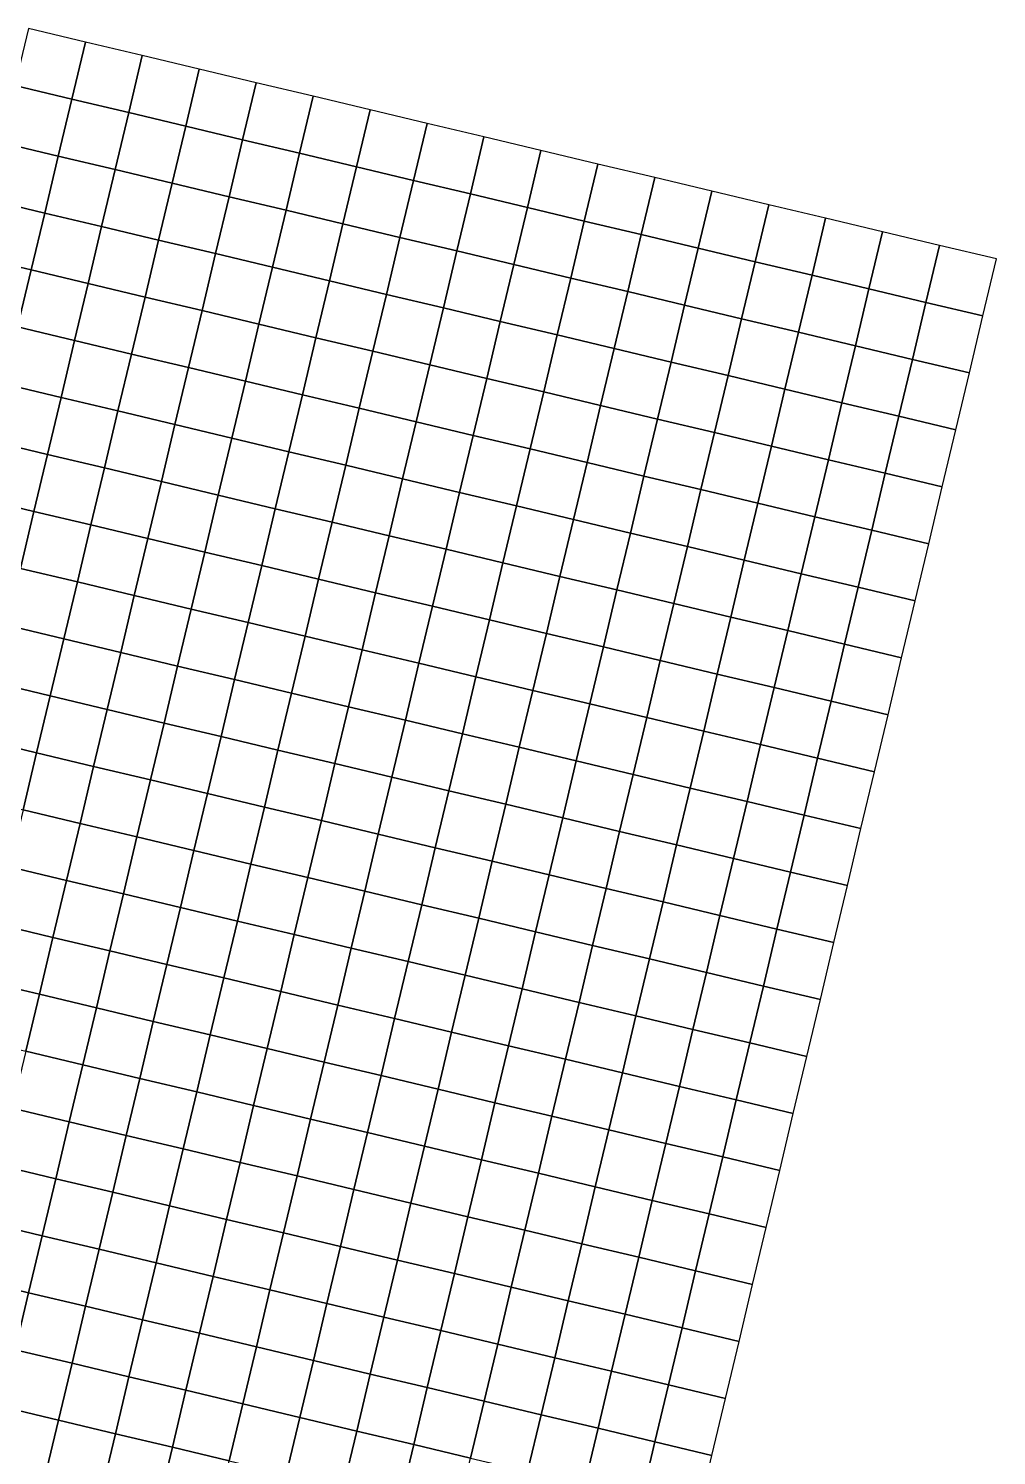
# Model space of a CAD drawing. Header units: metres. Extents: x 0.76 to 9.08, y -3.29 to 2.36.
# Drawn here: x 7.428 to 9.082, y -1.439 to 0.997 of the extents above; entities that cross this region are included whole.
import ezdxf

# ---------------------------------------------------------------- set-up
doc = ezdxf.new("R2010")
doc.units = ezdxf.units.M

msp = doc.modelspace()

# ---------------------------------------------------------------- linework, layer by layer
at = {"layer": 'C1_v2'}
for points in [[(7.4277, 0.9973, -0.853), (7.4046, 0.9, -0.8596), (7.5019, 0.8769, -0.8696), (7.525, 0.9742, -0.8633)], [(7.525, 0.9742, -0.8633), (7.5019, 0.8769, -0.8696), (7.5991, 0.8537, -0.88), (7.6223, 0.951, -0.8759)], [(7.6223, 0.951, -0.8759), (7.5991, 0.8537, -0.88), (7.6964, 0.8306, -0.8904), (7.7196, 0.9279, -0.8871)], [(7.7196, 0.9279, -0.8871), (7.6964, 0.8306, -0.8904), (7.7937, 0.8074, -0.8998), (7.8169, 0.9047, -0.8975)], [(7.8169, 0.9047, -0.8975), (7.7937, 0.8074, -0.8998), (7.891, 0.7843, -0.9034), (7.9141, 0.8816, -0.9058)], [(7.4046, 0.9, -0.8596), (7.3814, 0.8027, -0.8699), (7.4787, 0.7796, -0.8748), (7.5019, 0.8769, -0.8696)], [(7.9141, 0.8816, -0.9058), (7.891, 0.7843, -0.9034), (7.9883, 0.7611, -0.906), (8.0114, 0.8584, -0.9107)], [(7.5019, 0.8769, -0.8696), (7.4787, 0.7796, -0.8748), (7.576, 0.7564, -0.8841), (7.5991, 0.8537, -0.88)], [(7.5991, 0.8537, -0.88), (7.576, 0.7564, -0.8841), (7.6733, 0.7333, -0.8937), (7.6964, 0.8306, -0.8904)], [(8.0114, 0.8584, -0.9107), (7.9883, 0.7611, -0.906), (8.0856, 0.738, -0.9173), (8.1087, 0.8353, -0.921)], [(7.6964, 0.8306, -0.8904), (7.6733, 0.7333, -0.8937), (7.7706, 0.7101, -0.8996), (7.7937, 0.8074, -0.8998)], [(8.1087, 0.8353, -0.921), (8.0856, 0.738, -0.9173), (8.1828, 0.7148, -0.9298), (8.206, 0.8121, -0.9321)], [(7.7937, 0.8074, -0.8998), (7.7706, 0.7101, -0.8996), (7.8678, 0.687, -0.9006), (7.891, 0.7843, -0.9034)], [(8.206, 0.8121, -0.9321), (8.1828, 0.7148, -0.9298), (8.2801, 0.6917, -0.9433), (8.3033, 0.789, -0.943)], [(7.3814, 0.8027, -0.8699), (7.3583, 0.7054, -0.8761), (7.4556, 0.6823, -0.8798), (7.4787, 0.7796, -0.8748)], [(7.891, 0.7843, -0.9034), (7.8678, 0.687, -0.9006), (7.9651, 0.6639, -0.9074), (7.9883, 0.7611, -0.906)], [(8.3033, 0.789, -0.943), (8.2801, 0.6917, -0.9433), (8.3774, 0.6686, -0.9571), (8.4006, 0.7658, -0.9545)], [(7.4787, 0.7796, -0.8748), (7.4556, 0.6823, -0.8798), (7.5528, 0.6592, -0.8867), (7.576, 0.7564, -0.8841)], [(7.576, 0.7564, -0.8841), (7.5528, 0.6592, -0.8867), (7.6501, 0.636, -0.8955), (7.6733, 0.7333, -0.8937)], [(7.9883, 0.7611, -0.906), (7.9651, 0.6639, -0.9074), (8.0624, 0.6407, -0.9209), (8.0856, 0.738, -0.9173)], [(8.4006, 0.7658, -0.9545), (8.3774, 0.6686, -0.9571), (8.4747, 0.6454, -0.9709), (8.4978, 0.7427, -0.9674)], [(7.6733, 0.7333, -0.8937), (7.6501, 0.636, -0.8955), (7.7474, 0.6129, -0.8961), (7.7706, 0.7101, -0.8996)], [(8.0856, 0.738, -0.9173), (8.0624, 0.6407, -0.9209), (8.1597, 0.6176, -0.9327), (8.1828, 0.7148, -0.9298)], [(8.4978, 0.7427, -0.9674), (8.4747, 0.6454, -0.9709), (8.572, 0.6223, -0.9817), (8.5951, 0.7196, -0.9796)], [(7.7706, 0.7101, -0.8996), (7.7474, 0.6129, -0.8961), (7.8447, 0.5897, -0.897), (7.8678, 0.687, -0.9006)], [(8.1828, 0.7148, -0.9298), (8.1597, 0.6176, -0.9327), (8.257, 0.5944, -0.946), (8.2801, 0.6917, -0.9433)], [(8.5951, 0.7196, -0.9796), (8.572, 0.6223, -0.9817), (8.6693, 0.5991, -0.9933), (8.6924, 0.6964, -0.991)], [(7.3583, 0.7054, -0.8761), (7.3351, 0.6082, -0.8757), (7.4324, 0.585, -0.8813), (7.4556, 0.6823, -0.8798)], [(7.4556, 0.6823, -0.8798), (7.4324, 0.585, -0.8813), (7.5297, 0.5619, -0.8859), (7.5528, 0.6592, -0.8867)], [(7.8678, 0.687, -0.9006), (7.8447, 0.5897, -0.897), (7.942, 0.5666, -0.9073), (7.9651, 0.6639, -0.9074)], [(8.2801, 0.6917, -0.9433), (8.257, 0.5944, -0.946), (8.3543, 0.5713, -0.9587), (8.3774, 0.6686, -0.9571)], [(8.6924, 0.6964, -0.991), (8.6693, 0.5991, -0.9933), (8.7666, 0.576, -1.0037), (8.7897, 0.6733, -1.0027)], [(7.5528, 0.6592, -0.8867), (7.5297, 0.5619, -0.8859), (7.627, 0.5387, -0.8919), (7.6501, 0.636, -0.8955)], [(7.9651, 0.6639, -0.9074), (7.942, 0.5666, -0.9073), (8.0393, 0.5434, -0.9225), (8.0624, 0.6407, -0.9209)], [(8.3774, 0.6686, -0.9571), (8.3543, 0.5713, -0.9587), (8.4516, 0.5481, -0.9762), (8.4747, 0.6454, -0.9709)], [(8.7897, 0.6733, -1.0027), (8.7666, 0.576, -1.0037), (8.8638, 0.5528, -1.0156), (8.887, 0.6501, -1.0156)], [(7.6501, 0.636, -0.8955), (7.627, 0.5387, -0.8919), (7.7243, 0.5156, -0.8925), (7.7474, 0.6129, -0.8961)], [(8.0624, 0.6407, -0.9209), (8.0393, 0.5434, -0.9225), (8.1366, 0.5203, -0.9386), (8.1597, 0.6176, -0.9327)], [(8.4747, 0.6454, -0.9709), (8.4516, 0.5481, -0.9762), (8.5488, 0.525, -0.9867), (8.572, 0.6223, -0.9817)], [(8.887, 0.6501, -1.0156), (8.8638, 0.5528, -1.0156), (8.9611, 0.5297, -1.0261), (8.9843, 0.627, -1.0265)], [(7.7474, 0.6129, -0.8961), (7.7243, 0.5156, -0.8925), (7.8216, 0.4924, -0.8998), (7.8447, 0.5897, -0.897)], [(8.1597, 0.6176, -0.9327), (8.1366, 0.5203, -0.9386), (8.2338, 0.4971, -0.9541), (8.257, 0.5944, -0.946)], [(8.572, 0.6223, -0.9817), (8.5488, 0.525, -0.9867), (8.6461, 0.5018, -0.9971), (8.6693, 0.5991, -0.9933)], [(8.9843, 0.627, -1.0265), (8.9611, 0.5297, -1.0261), (9.0584, 0.5065, -1.0346), (9.0816, 0.6038, -1.035)], [(7.3351, 0.6082, -0.8757), (7.312, 0.5109, -0.8717), (7.4093, 0.4877, -0.8731), (7.4324, 0.585, -0.8813)], [(7.4324, 0.585, -0.8813), (7.4093, 0.4877, -0.8731), (7.5066, 0.4646, -0.878), (7.5297, 0.5619, -0.8859)], [(7.8447, 0.5897, -0.897), (7.8216, 0.4924, -0.8998), (7.9188, 0.4693, -0.9099), (7.942, 0.5666, -0.9073)], [(8.257, 0.5944, -0.946), (8.2338, 0.4971, -0.9541), (8.3311, 0.474, -0.9694), (8.3543, 0.5713, -0.9587)], [(8.6693, 0.5991, -0.9933), (8.6461, 0.5018, -0.9971), (8.7434, 0.4787, -1.0053), (8.7666, 0.576, -1.0037)], [(7.5297, 0.5619, -0.8859), (7.5066, 0.4646, -0.878), (7.6038, 0.4414, -0.8872), (7.627, 0.5387, -0.8919)], [(7.942, 0.5666, -0.9073), (7.9188, 0.4693, -0.9099), (8.0161, 0.4461, -0.9219), (8.0393, 0.5434, -0.9225)], [(8.3543, 0.5713, -0.9587), (8.3311, 0.474, -0.9694), (8.4284, 0.4508, -0.9825), (8.4516, 0.5481, -0.9762)], [(8.7666, 0.576, -1.0037), (8.7434, 0.4787, -1.0053), (8.8407, 0.4555, -1.0171), (8.8638, 0.5528, -1.0156)], [(7.627, 0.5387, -0.8919), (7.6038, 0.4414, -0.8872), (7.7011, 0.4183, -0.8956), (7.7243, 0.5156, -0.8925)], [(8.0393, 0.5434, -0.9225), (8.0161, 0.4461, -0.9219), (8.1134, 0.423, -0.9438), (8.1366, 0.5203, -0.9386)], [(8.4516, 0.5481, -0.9762), (8.4284, 0.4508, -0.9825), (8.5257, 0.4277, -0.9928), (8.5488, 0.525, -0.9867)], [(8.8638, 0.5528, -1.0156), (8.8407, 0.4555, -1.0171), (8.938, 0.4324, -1.0281), (8.9611, 0.5297, -1.0261)], [(7.7243, 0.5156, -0.8925), (7.7011, 0.4183, -0.8956), (7.7984, 0.3951, -0.9033), (7.8216, 0.4924, -0.8998)], [(8.1366, 0.5203, -0.9386), (8.1134, 0.423, -0.9438), (8.2107, 0.3998, -0.9613), (8.2338, 0.4971, -0.9541)], [(8.5488, 0.525, -0.9867), (8.5257, 0.4277, -0.9928), (8.623, 0.4046, -0.9977), (8.6461, 0.5018, -0.9971)], [(8.9611, 0.5297, -1.0261), (8.938, 0.4324, -1.0281), (9.0353, 0.4093, -1.0368), (9.0584, 0.5065, -1.0346)], [(7.4093, 0.4877, -0.8731), (7.3861, 0.3904, -0.8564), (7.4834, 0.3673, -0.87), (7.5066, 0.4646, -0.878)], [(7.8216, 0.4924, -0.8998), (7.7984, 0.3951, -0.9033), (7.8957, 0.372, -0.9137), (7.9188, 0.4693, -0.9099)], [(8.2338, 0.4971, -0.9541), (8.2107, 0.3998, -0.9613), (8.308, 0.3767, -0.9767), (8.3311, 0.474, -0.9694)], [(8.6461, 0.5018, -0.9971), (8.623, 0.4046, -0.9977), (8.7203, 0.3814, -1.0081), (8.7434, 0.4787, -1.0053)], [(7.5066, 0.4646, -0.878), (7.4834, 0.3673, -0.87), (7.5807, 0.3442, -0.8909), (7.6038, 0.4414, -0.8872)], [(7.9188, 0.4693, -0.9099), (7.8957, 0.372, -0.9137), (7.993, 0.3489, -0.9276), (8.0161, 0.4461, -0.9219)], [(8.3311, 0.474, -0.9694), (8.308, 0.3767, -0.9767), (8.4053, 0.3536, -0.9876), (8.4284, 0.4508, -0.9825)], [(8.7434, 0.4787, -1.0053), (8.7203, 0.3814, -1.0081), (8.8175, 0.3583, -1.02), (8.8407, 0.4555, -1.0171)], [(7.6038, 0.4414, -0.8872), (7.5807, 0.3442, -0.8909), (7.678, 0.321, -0.8992), (7.7011, 0.4183, -0.8956)], [(8.0161, 0.4461, -0.9219), (7.993, 0.3489, -0.9276), (8.0903, 0.3257, -0.9503), (8.1134, 0.423, -0.9438)], [(8.4284, 0.4508, -0.9825), (8.4053, 0.3536, -0.9876), (8.5025, 0.3304, -0.9928), (8.5257, 0.4277, -0.9928)], [(8.8407, 0.4555, -1.0171), (8.8175, 0.3583, -1.02), (8.9148, 0.3351, -1.0306), (8.938, 0.4324, -1.0281)], [(7.7011, 0.4183, -0.8956), (7.678, 0.321, -0.8992), (7.7753, 0.2979, -0.9093), (7.7984, 0.3951, -0.9033)], [(8.1134, 0.423, -0.9438), (8.0903, 0.3257, -0.9503), (8.1875, 0.3026, -0.9684), (8.2107, 0.3998, -0.9613)], [(8.5257, 0.4277, -0.9928), (8.5025, 0.3304, -0.9928), (8.5998, 0.3073, -0.9979), (8.623, 0.4046, -0.9977)], [(8.938, 0.4324, -1.0281), (8.9148, 0.3351, -1.0306), (9.0121, 0.312, -1.0402), (9.0353, 0.4093, -1.0368)], [(7.3861, 0.3904, -0.8564), (7.363, 0.2932, -0.8567), (7.4603, 0.27, -0.873), (7.4834, 0.3673, -0.87)], [(7.7984, 0.3951, -0.9033), (7.7753, 0.2979, -0.9093), (7.8725, 0.2747, -0.9197), (7.8957, 0.372, -0.9137)], [(8.2107, 0.3998, -0.9613), (8.1875, 0.3026, -0.9684), (8.2848, 0.2794, -0.9799), (8.308, 0.3767, -0.9767)], [(8.623, 0.4046, -0.9977), (8.5998, 0.3073, -0.9979), (8.6971, 0.2841, -1.0083), (8.7203, 0.3814, -1.0081)], [(7.4834, 0.3673, -0.87), (7.4603, 0.27, -0.873), (7.5575, 0.2469, -0.8867), (7.5807, 0.3442, -0.8909)], [(7.8957, 0.372, -0.9137), (7.8725, 0.2747, -0.9197), (7.9698, 0.2516, -0.9328), (7.993, 0.3489, -0.9276)], [(8.308, 0.3767, -0.9767), (8.2848, 0.2794, -0.9799), (8.3821, 0.2563, -0.9903), (8.4053, 0.3536, -0.9876)], [(8.7203, 0.3814, -1.0081), (8.6971, 0.2841, -1.0083), (8.7944, 0.261, -1.0225), (8.8175, 0.3583, -1.02)], [(7.5807, 0.3442, -0.8909), (7.5575, 0.2469, -0.8867), (7.6548, 0.2237, -0.9051), (7.678, 0.321, -0.8992)], [(7.993, 0.3489, -0.9276), (7.9698, 0.2516, -0.9328), (8.0671, 0.2284, -0.9563), (8.0903, 0.3257, -0.9503)], [(8.4053, 0.3536, -0.9876), (8.3821, 0.2563, -0.9903), (8.4794, 0.2331, -0.9886), (8.5025, 0.3304, -0.9928)], [(8.8175, 0.3583, -1.02), (8.7944, 0.261, -1.0225), (8.8917, 0.2378, -1.0324), (8.9148, 0.3351, -1.0306)], [(7.678, 0.321, -0.8992), (7.6548, 0.2237, -0.9051), (7.7521, 0.2006, -0.9155), (7.7753, 0.2979, -0.9093)], [(8.0903, 0.3257, -0.9503), (8.0671, 0.2284, -0.9563), (8.1644, 0.2053, -0.9715), (8.1875, 0.3026, -0.9684)], [(8.5025, 0.3304, -0.9928), (8.4794, 0.2331, -0.9886), (8.5767, 0.21, -0.9987), (8.5998, 0.3073, -0.9979)], [(8.9148, 0.3351, -1.0306), (8.8917, 0.2378, -1.0324), (8.989, 0.2147, -1.041), (9.0121, 0.312, -1.0402)], [(7.363, 0.2932, -0.8567), (7.3398, 0.1959, -0.8606), (7.4371, 0.1727, -0.8738), (7.4603, 0.27, -0.873)], [(7.7753, 0.2979, -0.9093), (7.7521, 0.2006, -0.9155), (7.8494, 0.1774, -0.9251), (7.8725, 0.2747, -0.9197)], [(8.1875, 0.3026, -0.9684), (8.1644, 0.2053, -0.9715), (8.2617, 0.1821, -0.985), (8.2848, 0.2794, -0.9799)], [(8.5998, 0.3073, -0.9979), (8.5767, 0.21, -0.9987), (8.674, 0.1868, -1.0091), (8.6971, 0.2841, -1.0083)], [(7.4603, 0.27, -0.873), (7.4371, 0.1727, -0.8738), (7.5344, 0.1496, -0.8913), (7.5575, 0.2469, -0.8867)], [(7.8725, 0.2747, -0.9197), (7.8494, 0.1774, -0.9251), (7.9467, 0.1543, -0.939), (7.9698, 0.2516, -0.9328)], [(8.2848, 0.2794, -0.9799), (8.2617, 0.1821, -0.985), (8.359, 0.159, -0.9845), (8.3821, 0.2563, -0.9903)], [(8.6971, 0.2841, -1.0083), (8.674, 0.1868, -1.0091), (8.7713, 0.1637, -1.0227), (8.7944, 0.261, -1.0225)], [(7.5575, 0.2469, -0.8867), (7.5344, 0.1496, -0.8913), (7.6317, 0.1264, -0.9085), (7.6548, 0.2237, -0.9051)], [(7.9698, 0.2516, -0.9328), (7.9467, 0.1543, -0.939), (8.044, 0.1311, -0.9618), (8.0671, 0.2284, -0.9563)], [(8.3821, 0.2563, -0.9903), (8.359, 0.159, -0.9845), (8.4563, 0.1358, -0.9855), (8.4794, 0.2331, -0.9886)], [(8.7944, 0.261, -1.0225), (8.7713, 0.1637, -1.0227), (8.8685, 0.1405, -1.035), (8.8917, 0.2378, -1.0324)], [(7.6548, 0.2237, -0.9051), (7.6317, 0.1264, -0.9085), (7.729, 0.1033, -0.9196), (7.7521, 0.2006, -0.9155)], [(8.0671, 0.2284, -0.9563), (8.044, 0.1311, -0.9618), (8.1413, 0.108, -0.9732), (8.1644, 0.2053, -0.9715)], [(8.4794, 0.2331, -0.9886), (8.4563, 0.1358, -0.9855), (8.5535, 0.1127, -0.9959), (8.5767, 0.21, -0.9987)], [(8.8917, 0.2378, -1.0324), (8.8685, 0.1405, -1.035), (8.9658, 0.1174, -1.0429), (8.989, 0.2147, -1.041)], [(7.3398, 0.1959, -0.8606), (7.3167, 0.0986, -0.8632), (7.414, 0.0754, -0.88), (7.4371, 0.1727, -0.8738)], [(7.7521, 0.2006, -0.9155), (7.729, 0.1033, -0.9196), (7.8263, 0.0801, -0.9288), (7.8494, 0.1774, -0.9251)], [(8.1644, 0.2053, -0.9715), (8.1413, 0.108, -0.9732), (8.2385, 0.0848, -0.9826), (8.2617, 0.1821, -0.985)], [(8.5767, 0.21, -0.9987), (8.5535, 0.1127, -0.9959), (8.6508, 0.0896, -1.0092), (8.674, 0.1868, -1.0091)], [(7.4371, 0.1727, -0.8738), (7.414, 0.0754, -0.88), (7.5113, 0.0523, -0.8967), (7.5344, 0.1496, -0.8913)], [(7.8494, 0.1774, -0.9251), (7.8263, 0.0801, -0.9288), (7.9235, 0.057, -0.9389), (7.9467, 0.1543, -0.939)], [(8.2617, 0.1821, -0.985), (8.2385, 0.0848, -0.9826), (8.3358, 0.0617, -0.9804), (8.359, 0.159, -0.9845)], [(8.674, 0.1868, -1.0091), (8.6508, 0.0896, -1.0092), (8.7481, 0.0664, -1.0213), (8.7713, 0.1637, -1.0227)], [(7.5344, 0.1496, -0.8913), (7.5113, 0.0523, -0.8967), (7.6085, 0.0292, -0.9103), (7.6317, 0.1264, -0.9085)], [(7.9467, 0.1543, -0.939), (7.9235, 0.057, -0.9389), (8.0208, 0.0339, -0.9556), (8.044, 0.1311, -0.9618)], [(8.359, 0.159, -0.9845), (8.3358, 0.0617, -0.9804), (8.4331, 0.0386, -0.9845), (8.4563, 0.1358, -0.9855)], [(8.7713, 0.1637, -1.0227), (8.7481, 0.0664, -1.0213), (8.8454, 0.0433, -1.0346), (8.8685, 0.1405, -1.035)], [(7.6317, 0.1264, -0.9085), (7.6085, 0.0292, -0.9103), (7.7058, 0.006, -0.9241), (7.729, 0.1033, -0.9196)], [(8.044, 0.1311, -0.9618), (8.0208, 0.0339, -0.9556), (8.1181, 0.0107, -0.9716), (8.1413, 0.108, -0.9732)], [(8.4563, 0.1358, -0.9855), (8.4331, 0.0386, -0.9845), (8.5304, 0.0154, -0.9949), (8.5535, 0.1127, -0.9959)], [(8.8685, 0.1405, -1.035), (8.8454, 0.0433, -1.0346), (8.9427, 0.0201, -1.044), (8.9658, 0.1174, -1.0429)], [(7.729, 0.1033, -0.9196), (7.7058, 0.006, -0.9241), (7.8031, -0.0171, -0.9276), (7.8263, 0.0801, -0.9288)], [(8.1413, 0.108, -0.9732), (8.1181, 0.0107, -0.9716), (8.2154, -0.0124, -0.9728), (8.2385, 0.0848, -0.9826)], [(8.5535, 0.1127, -0.9959), (8.5304, 0.0154, -0.9949), (8.6277, -0.0077, -1.0087), (8.6508, 0.0896, -1.0092)], [(7.414, 0.0754, -0.88), (7.3908, -0.0218, -0.8847), (7.4881, -0.045, -0.8981), (7.5113, 0.0523, -0.8967)], [(7.8263, 0.0801, -0.9288), (7.8031, -0.0171, -0.9276), (7.9004, -0.0403, -0.9373), (7.9235, 0.057, -0.9389)], [(8.2385, 0.0848, -0.9826), (8.2154, -0.0124, -0.9728), (8.3127, -0.0356, -0.9761), (8.3358, 0.0617, -0.9804)], [(8.6508, 0.0896, -1.0092), (8.6277, -0.0077, -1.0087), (8.725, -0.0309, -1.0217), (8.7481, 0.0664, -1.0213)], [(7.5113, 0.0523, -0.8967), (7.4881, -0.045, -0.8981), (7.5854, -0.0681, -0.9131), (7.6085, 0.0292, -0.9103)], [(7.9235, 0.057, -0.9389), (7.9004, -0.0403, -0.9373), (7.9977, -0.0634, -0.9519), (8.0208, 0.0339, -0.9556)], [(8.3358, 0.0617, -0.9804), (8.3127, -0.0356, -0.9761), (8.41, -0.0587, -0.9857), (8.4331, 0.0386, -0.9845)], [(8.7481, 0.0664, -1.0213), (8.725, -0.0309, -1.0217), (8.8222, -0.054, -1.0329), (8.8454, 0.0433, -1.0346)], [(7.6085, 0.0292, -0.9103), (7.5854, -0.0681, -0.9131), (7.6827, -0.0913, -0.9228), (7.7058, 0.006, -0.9241)], [(8.0208, 0.0339, -0.9556), (7.9977, -0.0634, -0.9519), (8.095, -0.0866, -0.9623), (8.1181, 0.0107, -0.9716)], [(8.4331, 0.0386, -0.9845), (8.41, -0.0587, -0.9857), (8.5072, -0.0819, -0.996), (8.5304, 0.0154, -0.9949)], [(8.8454, 0.0433, -1.0346), (8.8222, -0.054, -1.0329), (8.9195, -0.0772, -1.0428), (8.9427, 0.0201, -1.044)], [(7.7058, 0.006, -0.9241), (7.6827, -0.0913, -0.9228), (7.78, -0.1144, -0.9249), (7.8031, -0.0171, -0.9276)], [(8.1181, 0.0107, -0.9716), (8.095, -0.0866, -0.9623), (8.1922, -0.1097, -0.9716), (8.2154, -0.0124, -0.9728)], [(8.5304, 0.0154, -0.9949), (8.5072, -0.0819, -0.996), (8.6045, -0.105, -1.0094), (8.6277, -0.0077, -1.0087)], [(7.3908, -0.0218, -0.8847), (7.3677, -0.1191, -0.8836), (7.465, -0.1423, -0.9013), (7.4881, -0.045, -0.8981)], [(7.8031, -0.0171, -0.9276), (7.78, -0.1144, -0.9249), (7.8772, -0.1376, -0.9328), (7.9004, -0.0403, -0.9373)], [(8.2154, -0.0124, -0.9728), (8.1922, -0.1097, -0.9716), (8.2895, -0.1329, -0.975), (8.3127, -0.0356, -0.9761)], [(8.6277, -0.0077, -1.0087), (8.6045, -0.105, -1.0094), (8.7018, -0.1282, -1.023), (8.725, -0.0309, -1.0217)], [(7.4881, -0.045, -0.8981), (7.465, -0.1423, -0.9013), (7.5623, -0.1654, -0.9117), (7.5854, -0.0681, -0.9131)], [(7.9004, -0.0403, -0.9373), (7.8772, -0.1376, -0.9328), (7.9745, -0.1607, -0.9432), (7.9977, -0.0634, -0.9519)], [(8.3127, -0.0356, -0.9761), (8.2895, -0.1329, -0.975), (8.3868, -0.156, -0.9854), (8.41, -0.0587, -0.9857)], [(8.725, -0.0309, -1.0217), (8.7018, -0.1282, -1.023), (8.7991, -0.1513, -1.0328), (8.8222, -0.054, -1.0329)], [(7.5854, -0.0681, -0.9131), (7.5623, -0.1654, -0.9117), (7.6595, -0.1886, -0.9205), (7.6827, -0.0913, -0.9228)], [(7.9977, -0.0634, -0.9519), (7.9745, -0.1607, -0.9432), (8.0718, -0.1839, -0.9544), (8.095, -0.0866, -0.9623)], [(8.41, -0.0587, -0.9857), (8.3868, -0.156, -0.9854), (8.4841, -0.1792, -0.9968), (8.5072, -0.0819, -0.996)], [(8.8222, -0.054, -1.0329), (8.7991, -0.1513, -1.0328), (8.8964, -0.1745, -1.0414), (8.9195, -0.0772, -1.0428)], [(7.6827, -0.0913, -0.9228), (7.6595, -0.1886, -0.9205), (7.7568, -0.2117, -0.9242), (7.78, -0.1144, -0.9249)], [(8.095, -0.0866, -0.9623), (8.0718, -0.1839, -0.9544), (8.1691, -0.207, -0.9648), (8.1922, -0.1097, -0.9716)], [(8.5072, -0.0819, -0.996), (8.4841, -0.1792, -0.9968), (8.5814, -0.2023, -1.0088), (8.6045, -0.105, -1.0094)], [(7.3677, -0.1191, -0.8836), (7.3445, -0.2164, -0.886), (7.4418, -0.2396, -0.9002), (7.465, -0.1423, -0.9013)], [(7.78, -0.1144, -0.9249), (7.7568, -0.2117, -0.9242), (7.8541, -0.2349, -0.931), (7.8772, -0.1376, -0.9328)], [(8.1922, -0.1097, -0.9716), (8.1691, -0.207, -0.9648), (8.2664, -0.2301, -0.9725), (8.2895, -0.1329, -0.975)], [(8.6045, -0.105, -1.0094), (8.5814, -0.2023, -1.0088), (8.6787, -0.2254, -1.0214), (8.7018, -0.1282, -1.023)], [(7.465, -0.1423, -0.9013), (7.4418, -0.2396, -0.9002), (7.5391, -0.2627, -0.9106), (7.5623, -0.1654, -0.9117)], [(7.8772, -0.1376, -0.9328), (7.8541, -0.2349, -0.931), (7.9514, -0.258, -0.9414), (7.9745, -0.1607, -0.9432)], [(8.2895, -0.1329, -0.975), (8.2664, -0.2301, -0.9725), (8.3637, -0.2533, -0.9829), (8.3868, -0.156, -0.9854)], [(8.7018, -0.1282, -1.023), (8.6787, -0.2254, -1.0214), (8.776, -0.2486, -1.0319), (8.7991, -0.1513, -1.0328)], [(7.5623, -0.1654, -0.9117), (7.5391, -0.2627, -0.9106), (7.6364, -0.2858, -0.9166), (7.6595, -0.1886, -0.9205)], [(7.9745, -0.1607, -0.9432), (7.9514, -0.258, -0.9414), (8.0487, -0.2811, -0.9517), (8.0718, -0.1839, -0.9544)], [(8.3868, -0.156, -0.9854), (8.3637, -0.2533, -0.9829), (8.461, -0.2764, -0.9953), (8.4841, -0.1792, -0.9968)], [(8.7991, -0.1513, -1.0328), (8.776, -0.2486, -1.0319), (8.8732, -0.2717, -1.0393), (8.8964, -0.1745, -1.0414)], [(7.6595, -0.1886, -0.9205), (7.6364, -0.2858, -0.9166), (7.7337, -0.309, -0.9217), (7.7568, -0.2117, -0.9242)], [(8.0718, -0.1839, -0.9544), (8.0487, -0.2811, -0.9517), (8.146, -0.3043, -0.9603), (8.1691, -0.207, -0.9648)], [(8.4841, -0.1792, -0.9968), (8.461, -0.2764, -0.9953), (8.5582, -0.2996, -1.007), (8.5814, -0.2023, -1.0088)], [(7.3445, -0.2164, -0.886), (7.3214, -0.3137, -0.8854), (7.4187, -0.3368, -0.8964), (7.4418, -0.2396, -0.9002)], [(7.7568, -0.2117, -0.9242), (7.7337, -0.309, -0.9217), (7.831, -0.3321, -0.9299), (7.8541, -0.2349, -0.931)], [(8.1691, -0.207, -0.9648), (8.146, -0.3043, -0.9603), (8.2432, -0.3274, -0.9681), (8.2664, -0.2301, -0.9725)], [(8.5814, -0.2023, -1.0088), (8.5582, -0.2996, -1.007), (8.6555, -0.3227, -1.0187), (8.6787, -0.2254, -1.0214)], [(7.4418, -0.2396, -0.9002), (7.4187, -0.3368, -0.8964), (7.516, -0.36, -0.9068), (7.5391, -0.2627, -0.9106)], [(7.8541, -0.2349, -0.931), (7.831, -0.3321, -0.9299), (7.9282, -0.3553, -0.9392), (7.9514, -0.258, -0.9414)], [(8.2664, -0.2301, -0.9725), (8.2432, -0.3274, -0.9681), (8.3405, -0.3506, -0.9785), (8.3637, -0.2533, -0.9829)], [(8.6787, -0.2254, -1.0214), (8.6555, -0.3227, -1.0187), (8.7528, -0.3459, -1.0306), (8.776, -0.2486, -1.0319)], [(7.5391, -0.2627, -0.9106), (7.516, -0.36, -0.9068), (7.6132, -0.3831, -0.9147), (7.6364, -0.2858, -0.9166)], [(7.9514, -0.258, -0.9414), (7.9282, -0.3553, -0.9392), (8.0255, -0.3784, -0.9488), (8.0487, -0.2811, -0.9517)], [(8.3637, -0.2533, -0.9829), (8.3405, -0.3506, -0.9785), (8.4378, -0.3737, -0.9892), (8.461, -0.2764, -0.9953)], [(8.776, -0.2486, -1.0319), (8.7528, -0.3459, -1.0306), (8.8501, -0.369, -1.0389), (8.8732, -0.2717, -1.0393)], [(7.6364, -0.2858, -0.9166), (7.6132, -0.3831, -0.9147), (7.7105, -0.4063, -0.9221), (7.7337, -0.309, -0.9217)], [(8.0487, -0.2811, -0.9517), (8.0255, -0.3784, -0.9488), (8.1228, -0.4016, -0.9559), (8.146, -0.3043, -0.9603)], [(8.461, -0.2764, -0.9953), (8.4378, -0.3737, -0.9892), (8.5351, -0.3969, -1.0015), (8.5582, -0.2996, -1.007)], [(7.7337, -0.309, -0.9217), (7.7105, -0.4063, -0.9221), (7.8078, -0.4294, -0.931), (7.831, -0.3321, -0.9299)], [(8.146, -0.3043, -0.9603), (8.1228, -0.4016, -0.9559), (8.2201, -0.4247, -0.9651), (8.2432, -0.3274, -0.9681)], [(8.5582, -0.2996, -1.007), (8.5351, -0.3969, -1.0015), (8.6324, -0.42, -1.0131), (8.6555, -0.3227, -1.0187)], [(7.4187, -0.3368, -0.8964), (7.3955, -0.4341, -0.8955), (7.4928, -0.4573, -0.9054), (7.516, -0.36, -0.9068)], [(7.831, -0.3321, -0.9299), (7.8078, -0.4294, -0.931), (7.9051, -0.4526, -0.9398), (7.9282, -0.3553, -0.9392)], [(8.2432, -0.3274, -0.9681), (8.2201, -0.4247, -0.9651), (8.3174, -0.4479, -0.9752), (8.3405, -0.3506, -0.9785)], [(8.6555, -0.3227, -1.0187), (8.6324, -0.42, -1.0131), (8.7297, -0.4432, -1.0247), (8.7528, -0.3459, -1.0306)], [(7.516, -0.36, -0.9068), (7.4928, -0.4573, -0.9054), (7.5901, -0.4804, -0.9158), (7.6132, -0.3831, -0.9147)], [(7.9282, -0.3553, -0.9392), (7.9051, -0.4526, -0.9398), (8.0024, -0.4757, -0.9473), (8.0255, -0.3784, -0.9488)], [(8.3405, -0.3506, -0.9785), (8.3174, -0.4479, -0.9752), (8.4147, -0.471, -0.9856), (8.4378, -0.3737, -0.9892)], [(8.7528, -0.3459, -1.0306), (8.7297, -0.4432, -1.0247), (8.8269, -0.4663, -1.0334), (8.8501, -0.369, -1.0389)], [(7.6132, -0.3831, -0.9147), (7.5901, -0.4804, -0.9158), (7.6874, -0.5036, -0.9233), (7.7105, -0.4063, -0.9221)], [(8.0255, -0.3784, -0.9488), (8.0024, -0.4757, -0.9473), (8.0997, -0.4989, -0.9557), (8.1228, -0.4016, -0.9559)], [(8.4378, -0.3737, -0.9892), (8.4147, -0.471, -0.9856), (8.512, -0.4942, -0.997), (8.5351, -0.3969, -1.0015)], [(7.7105, -0.4063, -0.9221), (7.6874, -0.5036, -0.9233), (7.7847, -0.5267, -0.9305), (7.8078, -0.4294, -0.931)], [(8.1228, -0.4016, -0.9559), (8.0997, -0.4989, -0.9557), (8.197, -0.522, -0.9627), (8.2201, -0.4247, -0.9651)], [(8.5351, -0.3969, -1.0015), (8.512, -0.4942, -0.997), (8.6092, -0.5173, -1.0101), (8.6324, -0.42, -1.0131)], [(7.3955, -0.4341, -0.8955), (7.3724, -0.5314, -0.8931), (7.4697, -0.5546, -0.9058), (7.4928, -0.4573, -0.9054)], [(7.8078, -0.4294, -0.931), (7.7847, -0.5267, -0.9305), (7.882, -0.5499, -0.9381), (7.9051, -0.4526, -0.9398)], [(8.2201, -0.4247, -0.9651), (8.197, -0.522, -0.9627), (8.2942, -0.5451, -0.9731), (8.3174, -0.4479, -0.9752)], [(8.6324, -0.42, -1.0131), (8.6092, -0.5173, -1.0101), (8.7065, -0.5404, -1.0196), (8.7297, -0.4432, -1.0247)], [(7.4928, -0.4573, -0.9054), (7.4697, -0.5546, -0.9058), (7.567, -0.5777, -0.9182), (7.5901, -0.4804, -0.9158)], [(7.9051, -0.4526, -0.9398), (7.882, -0.5499, -0.9381), (7.9792, -0.573, -0.9455), (8.0024, -0.4757, -0.9473)], [(8.3174, -0.4479, -0.9752), (8.2942, -0.5451, -0.9731), (8.3915, -0.5683, -0.9853), (8.4147, -0.471, -0.9856)], [(8.7297, -0.4432, -1.0247), (8.7065, -0.5404, -1.0196), (8.8038, -0.5636, -1.0285), (8.8269, -0.4663, -1.0334)], [(7.5901, -0.4804, -0.9158), (7.567, -0.5777, -0.9182), (7.6642, -0.6008, -0.9278), (7.6874, -0.5036, -0.9233)], [(8.0024, -0.4757, -0.9473), (7.9792, -0.573, -0.9455), (8.0765, -0.5961, -0.9522), (8.0997, -0.4989, -0.9557)], [(8.4147, -0.471, -0.9856), (8.3915, -0.5683, -0.9853), (8.4888, -0.5914, -0.9969), (8.512, -0.4942, -0.997)], [(7.6874, -0.5036, -0.9233), (7.6642, -0.6008, -0.9278), (7.7615, -0.624, -0.9339), (7.7847, -0.5267, -0.9305)], [(8.0997, -0.4989, -0.9557), (8.0765, -0.5961, -0.9522), (8.1738, -0.6193, -0.9523), (8.197, -0.522, -0.9627)], [(8.512, -0.4942, -0.997), (8.4888, -0.5914, -0.9969), (8.5861, -0.6146, -1.0099), (8.6092, -0.5173, -1.0101)], [(7.3724, -0.5314, -0.8931), (7.3492, -0.6287, -0.8871), (7.4465, -0.6518, -0.9043), (7.4697, -0.5546, -0.9058)], [(7.7847, -0.5267, -0.9305), (7.7615, -0.624, -0.9339), (7.8588, -0.6471, -0.9413), (7.882, -0.5499, -0.9381)], [(8.197, -0.522, -0.9627), (8.1738, -0.6193, -0.9523), (8.2711, -0.6424, -0.9609), (8.2942, -0.5451, -0.9731)], [(8.6092, -0.5173, -1.0101), (8.5861, -0.6146, -1.0099), (8.6834, -0.6377, -1.0199), (8.7065, -0.5404, -1.0196)], [(7.4697, -0.5546, -0.9058), (7.4465, -0.6518, -0.9043), (7.5438, -0.675, -0.9187), (7.567, -0.5777, -0.9182)], [(7.882, -0.5499, -0.9381), (7.8588, -0.6471, -0.9413), (7.9561, -0.6703, -0.948), (7.9792, -0.573, -0.9455)], [(8.2942, -0.5451, -0.9731), (8.2711, -0.6424, -0.9609), (8.3684, -0.6656, -0.9704), (8.3915, -0.5683, -0.9853)], [(8.7065, -0.5404, -1.0196), (8.6834, -0.6377, -1.0199), (8.7807, -0.6609, -1.0264), (8.8038, -0.5636, -1.0285)], [(7.567, -0.5777, -0.9182), (7.5438, -0.675, -0.9187), (7.6411, -0.6981, -0.9293), (7.6642, -0.6008, -0.9278)], [(7.9792, -0.573, -0.9455), (7.9561, -0.6703, -0.948), (8.0534, -0.6934, -0.9482), (8.0765, -0.5961, -0.9522)], [(8.3915, -0.5683, -0.9853), (8.3684, -0.6656, -0.9704), (8.4657, -0.6887, -0.9808), (8.4888, -0.5914, -0.9969)], [(7.6642, -0.6008, -0.9278), (7.6411, -0.6981, -0.9293), (7.7384, -0.7213, -0.9363), (7.7615, -0.624, -0.9339)], [(8.0765, -0.5961, -0.9522), (8.0534, -0.6934, -0.9482), (8.1507, -0.7166, -0.9544), (8.1738, -0.6193, -0.9523)], [(8.4888, -0.5914, -0.9969), (8.4657, -0.6887, -0.9808), (8.5629, -0.7119, -0.9926), (8.5861, -0.6146, -1.0099)], [(7.3492, -0.6287, -0.8871), (7.3261, -0.726, -0.8854), (7.4234, -0.7491, -0.9022), (7.4465, -0.6518, -0.9043)], [(7.7615, -0.624, -0.9339), (7.7384, -0.7213, -0.9363), (7.8357, -0.7444, -0.9442), (7.8588, -0.6471, -0.9413)], [(8.1738, -0.6193, -0.9523), (8.1507, -0.7166, -0.9544), (8.2479, -0.7397, -0.964), (8.2711, -0.6424, -0.9609)], [(8.5861, -0.6146, -1.0099), (8.5629, -0.7119, -0.9926), (8.6602, -0.735, -1.0026), (8.6834, -0.6377, -1.0199)], [(7.4465, -0.6518, -0.9043), (7.4234, -0.7491, -0.9022), (7.5207, -0.7723, -0.9172), (7.5438, -0.675, -0.9187)], [(7.8588, -0.6471, -0.9413), (7.8357, -0.7444, -0.9442), (7.9329, -0.7676, -0.9479), (7.9561, -0.6703, -0.948)], [(8.2711, -0.6424, -0.9609), (8.2479, -0.7397, -0.964), (8.3452, -0.7629, -0.9755), (8.3684, -0.6656, -0.9704)], [(8.6834, -0.6377, -1.0199), (8.6602, -0.735, -1.0026), (8.7575, -0.7582, -1.0088), (8.7807, -0.6609, -1.0264)], [(7.5438, -0.675, -0.9187), (7.5207, -0.7723, -0.9172), (7.6179, -0.7954, -0.9283), (7.6411, -0.6981, -0.9293)], [(7.9561, -0.6703, -0.948), (7.9329, -0.7676, -0.9479), (8.0302, -0.7907, -0.9505), (8.0534, -0.6934, -0.9482)], [(8.3684, -0.6656, -0.9704), (8.3452, -0.7629, -0.9755), (8.4425, -0.786, -0.9861), (8.4657, -0.6887, -0.9808)], [(7.6411, -0.6981, -0.9293), (7.6179, -0.7954, -0.9283), (7.7152, -0.8186, -0.9357), (7.7384, -0.7213, -0.9363)], [(8.0534, -0.6934, -0.9482), (8.0302, -0.7907, -0.9505), (8.1275, -0.8139, -0.9606), (8.1507, -0.7166, -0.9544)], [(8.4657, -0.6887, -0.9808), (8.4425, -0.786, -0.9861), (8.5398, -0.8092, -0.9965), (8.5629, -0.7119, -0.9926)], [(7.7384, -0.7213, -0.9363), (7.7152, -0.8186, -0.9357), (7.8125, -0.8417, -0.9429), (7.8357, -0.7444, -0.9442)], [(8.1507, -0.7166, -0.9544), (8.1275, -0.8139, -0.9606), (8.2248, -0.837, -0.9702), (8.2479, -0.7397, -0.964)], [(8.5629, -0.7119, -0.9926), (8.5398, -0.8092, -0.9965), (8.6371, -0.8323, -1.0046), (8.6602, -0.735, -1.0026)], [(7.4234, -0.7491, -0.9022), (7.4002, -0.8464, -0.9025), (7.4975, -0.8696, -0.9139), (7.5207, -0.7723, -0.9172)], [(7.8357, -0.7444, -0.9442), (7.8125, -0.8417, -0.9429), (7.9098, -0.8649, -0.948), (7.9329, -0.7676, -0.9479)], [(8.2479, -0.7397, -0.964), (8.2248, -0.837, -0.9702), (8.3221, -0.8601, -0.9817), (8.3452, -0.7629, -0.9755)], [(8.6602, -0.735, -1.0026), (8.6371, -0.8323, -1.0046), (8.7344, -0.8554, -1.0103), (8.7575, -0.7582, -1.0088)], [(7.5207, -0.7723, -0.9172), (7.4975, -0.8696, -0.9139), (7.5948, -0.8927, -0.9252), (7.6179, -0.7954, -0.9283)], [(7.9329, -0.7676, -0.9479), (7.9098, -0.8649, -0.948), (8.0071, -0.888, -0.9572), (8.0302, -0.7907, -0.9505)], [(8.3452, -0.7629, -0.9755), (8.3221, -0.8601, -0.9817), (8.4194, -0.8833, -0.9924), (8.4425, -0.786, -0.9861)], [(7.6179, -0.7954, -0.9283), (7.5948, -0.8927, -0.9252), (7.6921, -0.9158, -0.9349), (7.7152, -0.8186, -0.9357)], [(8.0302, -0.7907, -0.9505), (8.0071, -0.888, -0.9572), (8.1044, -0.9111, -0.9672), (8.1275, -0.8139, -0.9606)], [(8.4425, -0.786, -0.9861), (8.4194, -0.8833, -0.9924), (8.5167, -0.9064, -1.0026), (8.5398, -0.8092, -0.9965)], [(7.7152, -0.8186, -0.9357), (7.6921, -0.9158, -0.9349), (7.7894, -0.939, -0.9445), (7.8125, -0.8417, -0.9429)], [(8.1275, -0.8139, -0.9606), (8.1044, -0.9111, -0.9672), (8.2017, -0.9343, -0.9782), (8.2248, -0.837, -0.9702)], [(8.5398, -0.8092, -0.9965), (8.5167, -0.9064, -1.0026), (8.6139, -0.9296, -1.0107), (8.6371, -0.8323, -1.0046)], [(7.4002, -0.8464, -0.9025), (7.3771, -0.9437, -0.903), (7.4744, -0.9668, -0.9151), (7.4975, -0.8696, -0.9139)], [(7.8125, -0.8417, -0.9429), (7.7894, -0.939, -0.9445), (7.8867, -0.9621, -0.9555), (7.9098, -0.8649, -0.948)], [(8.2248, -0.837, -0.9702), (8.2017, -0.9343, -0.9782), (8.2989, -0.9574, -0.9896), (8.3221, -0.8601, -0.9817)], [(8.6371, -0.8323, -1.0046), (8.6139, -0.9296, -1.0107), (8.7112, -0.9527, -1.0165), (8.7344, -0.8554, -1.0103)], [(7.4975, -0.8696, -0.9139), (7.4744, -0.9668, -0.9151), (7.5717, -0.99, -0.9272), (7.5948, -0.8927, -0.9252)], [(7.9098, -0.8649, -0.948), (7.8867, -0.9621, -0.9555), (7.9839, -0.9853, -0.966), (8.0071, -0.888, -0.9572)], [(8.3221, -0.8601, -0.9817), (8.2989, -0.9574, -0.9896), (8.3962, -0.9806, -0.9996), (8.4194, -0.8833, -0.9924)], [(7.5948, -0.8927, -0.9252), (7.5717, -0.99, -0.9272), (7.6689, -1.0131, -0.9388), (7.6921, -0.9158, -0.9349)], [(8.0071, -0.888, -0.9572), (7.9839, -0.9853, -0.966), (8.0812, -1.0084, -0.9768), (8.1044, -0.9111, -0.9672)], [(8.4194, -0.8833, -0.9924), (8.3962, -0.9806, -0.9996), (8.4935, -1.0037, -1.0095), (8.5167, -0.9064, -1.0026)], [(7.6921, -0.9158, -0.9349), (7.6689, -1.0131, -0.9388), (7.7662, -1.0363, -0.9519), (7.7894, -0.939, -0.9445)], [(8.1044, -0.9111, -0.9672), (8.0812, -1.0084, -0.9768), (8.1785, -1.0316, -0.9872), (8.2017, -0.9343, -0.9782)], [(8.5167, -0.9064, -1.0026), (8.4935, -1.0037, -1.0095), (8.5908, -1.0269, -1.0173), (8.6139, -0.9296, -1.0107)], [(7.3771, -0.9437, -0.903), (7.3539, -1.041, -0.9071), (7.4512, -1.0641, -0.9196), (7.4744, -0.9668, -0.9151)], [(7.7894, -0.939, -0.9445), (7.7662, -1.0363, -0.9519), (7.8635, -1.0594, -0.9639), (7.8867, -0.9621, -0.9555)], [(8.2017, -0.9343, -0.9782), (8.1785, -1.0316, -0.9872), (8.2758, -1.0547, -0.9964), (8.2989, -0.9574, -0.9896)], [(8.6139, -0.9296, -1.0107), (8.5908, -1.0269, -1.0173), (8.6881, -1.05, -1.0231), (8.7112, -0.9527, -1.0165)], [(7.4744, -0.9668, -0.9151), (7.4512, -1.0641, -0.9196), (7.5485, -1.0873, -0.933), (7.5717, -0.99, -0.9272)], [(7.8867, -0.9621, -0.9555), (7.8635, -1.0594, -0.9639), (7.9608, -1.0826, -0.9743), (7.9839, -0.9853, -0.966)], [(8.2989, -0.9574, -0.9896), (8.2758, -1.0547, -0.9964), (8.3731, -1.0779, -1.0063), (8.3962, -0.9806, -0.9996)], [(7.5717, -0.99, -0.9272), (7.5485, -1.0873, -0.933), (7.6458, -1.1104, -0.9475), (7.6689, -1.0131, -0.9388)], [(7.9839, -0.9853, -0.966), (7.9608, -1.0826, -0.9743), (8.0581, -1.1057, -0.9847), (8.0812, -1.0084, -0.9768)], [(8.3962, -0.9806, -0.9996), (8.3731, -1.0779, -1.0063), (8.4704, -1.101, -1.0166), (8.4935, -1.0037, -1.0095)], [(7.6689, -1.0131, -0.9388), (7.6458, -1.1104, -0.9475), (7.7431, -1.1336, -0.9612), (7.7662, -1.0363, -0.9519)], [(8.0812, -1.0084, -0.9768), (8.0581, -1.1057, -0.9847), (8.1554, -1.1289, -0.9937), (8.1785, -1.0316, -0.9872)], [(8.4935, -1.0037, -1.0095), (8.4704, -1.101, -1.0166), (8.5676, -1.1242, -1.0246), (8.5908, -1.0269, -1.0173)], [(7.3539, -1.041, -0.9071), (7.3308, -1.1383, -0.9205), (7.4281, -1.1614, -0.9314), (7.4512, -1.0641, -0.9196)], [(7.7662, -1.0363, -0.9519), (7.7431, -1.1336, -0.9612), (7.8404, -1.1567, -0.9722), (7.8635, -1.0594, -0.9639)], [(8.1785, -1.0316, -0.9872), (8.1554, -1.1289, -0.9937), (8.2526, -1.152, -1.003), (8.2758, -1.0547, -0.9964)], [(8.5908, -1.0269, -1.0173), (8.5676, -1.1242, -1.0246), (8.6649, -1.1473, -1.0309), (8.6881, -1.05, -1.0231)], [(7.4512, -1.0641, -0.9196), (7.4281, -1.1614, -0.9314), (7.5254, -1.1846, -0.944), (7.5485, -1.0873, -0.933)], [(7.8635, -1.0594, -0.9639), (7.8404, -1.1567, -0.9722), (7.9376, -1.1798, -0.9822), (7.9608, -1.0826, -0.9743)], [(8.2758, -1.0547, -0.9964), (8.2526, -1.152, -1.003), (8.3499, -1.1751, -1.0127), (8.3731, -1.0779, -1.0063)], [(7.5485, -1.0873, -0.933), (7.5254, -1.1846, -0.944), (7.6226, -1.2077, -0.9572), (7.6458, -1.1104, -0.9475)], [(7.9608, -1.0826, -0.9743), (7.9376, -1.1798, -0.9822), (8.0349, -1.203, -0.9914), (8.0581, -1.1057, -0.9847)], [(8.3731, -1.0779, -1.0063), (8.3499, -1.1751, -1.0127), (8.4472, -1.1983, -1.0229), (8.4704, -1.101, -1.0166)], [(7.6458, -1.1104, -0.9475), (7.6226, -1.2077, -0.9572), (7.7199, -1.2308, -0.9695), (7.7431, -1.1336, -0.9612)], [(8.0581, -1.1057, -0.9847), (8.0349, -1.203, -0.9914), (8.1322, -1.2261, -1.0003), (8.1554, -1.1289, -0.9937)], [(8.4704, -1.101, -1.0166), (8.4472, -1.1983, -1.0229), (8.5445, -1.2214, -1.0313), (8.5676, -1.1242, -1.0246)], [(7.3308, -1.1383, -0.9205), (7.3076, -1.2355, -0.9343), (7.4049, -1.2587, -0.9452), (7.4281, -1.1614, -0.9314)], [(7.7431, -1.1336, -0.9612), (7.7199, -1.2308, -0.9695), (7.8172, -1.254, -0.9803), (7.8404, -1.1567, -0.9722)], [(8.1554, -1.1289, -0.9937), (8.1322, -1.2261, -1.0003), (8.2295, -1.2493, -1.0096), (8.2526, -1.152, -1.003)], [(8.5676, -1.1242, -1.0246), (8.5445, -1.2214, -1.0313), (8.6418, -1.2446, -1.0393), (8.6649, -1.1473, -1.0309)], [(7.4281, -1.1614, -0.9314), (7.4049, -1.2587, -0.9452), (7.5022, -1.2818, -0.9564), (7.5254, -1.1846, -0.944)], [(7.8404, -1.1567, -0.9722), (7.8172, -1.254, -0.9803), (7.9145, -1.2771, -0.9893), (7.9376, -1.1798, -0.9822)], [(8.2526, -1.152, -1.003), (8.2295, -1.2493, -1.0096), (8.3268, -1.2724, -1.0192), (8.3499, -1.1751, -1.0127)], [(7.5254, -1.1846, -0.944), (7.5022, -1.2818, -0.9564), (7.5995, -1.305, -0.9674), (7.6226, -1.2077, -0.9572)], [(7.9376, -1.1798, -0.9822), (7.9145, -1.2771, -0.9893), (8.0118, -1.3003, -0.998), (8.0349, -1.203, -0.9914)], [(8.3499, -1.1751, -1.0127), (8.3268, -1.2724, -1.0192), (8.4241, -1.2956, -1.0299), (8.4472, -1.1983, -1.0229)], [(7.6226, -1.2077, -0.9572), (7.5995, -1.305, -0.9674), (7.6968, -1.3281, -0.9778), (7.7199, -1.2308, -0.9695)], [(8.0349, -1.203, -0.9914), (8.0118, -1.3003, -0.998), (8.1091, -1.3234, -1.0071), (8.1322, -1.2261, -1.0003)], [(8.4472, -1.1983, -1.0229), (8.4241, -1.2956, -1.0299), (8.5214, -1.3187, -1.0396), (8.5445, -1.2214, -1.0313)], [(7.7199, -1.2308, -0.9695), (7.6968, -1.3281, -0.9778), (7.7941, -1.3513, -0.9879), (7.8172, -1.254, -0.9803)], [(8.1322, -1.2261, -1.0003), (8.1091, -1.3234, -1.0071), (8.2064, -1.3466, -1.0167), (8.2295, -1.2493, -1.0096)], [(8.5445, -1.2214, -1.0313), (8.5214, -1.3187, -1.0396), (8.6186, -1.3419, -1.0467), (8.6418, -1.2446, -1.0393)], [(7.4049, -1.2587, -0.9452), (7.3818, -1.356, -0.9556), (7.4791, -1.3791, -0.9663), (7.5022, -1.2818, -0.9564)], [(7.8172, -1.254, -0.9803), (7.7941, -1.3513, -0.9879), (7.8914, -1.3744, -0.9965), (7.9145, -1.2771, -0.9893)], [(8.2295, -1.2493, -1.0096), (8.2064, -1.3466, -1.0167), (8.3036, -1.3697, -1.0271), (8.3268, -1.2724, -1.0192)], [(7.5022, -1.2818, -0.9564), (7.4791, -1.3791, -0.9663), (7.5764, -1.4023, -0.9765), (7.5995, -1.305, -0.9674)], [(7.9145, -1.2771, -0.9893), (7.8914, -1.3744, -0.9965), (7.9886, -1.3976, -1.0054), (8.0118, -1.3003, -0.998)], [(8.3268, -1.2724, -1.0192), (8.3036, -1.3697, -1.0271), (8.4009, -1.3929, -1.0384), (8.4241, -1.2956, -1.0299)], [(7.5995, -1.305, -0.9674), (7.5764, -1.4023, -0.9765), (7.6736, -1.4254, -0.9852), (7.6968, -1.3281, -0.9778)], [(8.0118, -1.3003, -0.998), (7.9886, -1.3976, -1.0054), (8.0859, -1.4207, -1.0147), (8.1091, -1.3234, -1.0071)], [(8.4241, -1.2956, -1.0299), (8.4009, -1.3929, -1.0384), (8.4982, -1.416, -1.0479), (8.5214, -1.3187, -1.0396)], [(7.6968, -1.3281, -0.9778), (7.6736, -1.4254, -0.9852), (7.7709, -1.4486, -0.9939), (7.7941, -1.3513, -0.9879)], [(8.1091, -1.3234, -1.0071), (8.0859, -1.4207, -1.0147), (8.1832, -1.4439, -1.0254), (8.2064, -1.3466, -1.0167)], [(8.5214, -1.3187, -1.0396), (8.4982, -1.416, -1.0479), (8.5955, -1.4392, -1.0553), (8.6186, -1.3419, -1.0467)], [(7.3818, -1.356, -0.9556), (7.3586, -1.4533, -0.964), (7.4559, -1.4764, -0.9735), (7.4791, -1.3791, -0.9663)], [(7.7941, -1.3513, -0.9879), (7.7709, -1.4486, -0.9939), (7.8682, -1.4717, -1.0018), (7.8914, -1.3744, -0.9965)], [(8.2064, -1.3466, -1.0167), (8.1832, -1.4439, -1.0254), (8.2805, -1.467, -1.0361), (8.3036, -1.3697, -1.0271)], [(7.4791, -1.3791, -0.9663), (7.4559, -1.4764, -0.9735), (7.5532, -1.4996, -0.9819), (7.5764, -1.4023, -0.9765)], [(7.8914, -1.3744, -0.9965), (7.8682, -1.4717, -1.0018), (7.9655, -1.4948, -1.0107), (7.9886, -1.3976, -1.0054)], [(8.3036, -1.3697, -1.0271), (8.2805, -1.467, -1.0361), (8.3778, -1.4901, -1.0471), (8.4009, -1.3929, -1.0384)], [(7.5764, -1.4023, -0.9765), (7.5532, -1.4996, -0.9819), (7.6505, -1.5227, -0.9905), (7.6736, -1.4254, -0.9852)], [(7.9886, -1.3976, -1.0054), (7.9655, -1.4948, -1.0107), (8.0628, -1.518, -1.0209), (8.0859, -1.4207, -1.0147)], [(8.4009, -1.3929, -1.0384), (8.3778, -1.4901, -1.0471), (8.4751, -1.5133, -1.0565), (8.4982, -1.416, -1.0479)], [(7.6736, -1.4254, -0.9852), (7.6505, -1.5227, -0.9905), (7.7478, -1.5458, -0.9995), (7.7709, -1.4486, -0.9939)], [(8.0859, -1.4207, -1.0147), (8.0628, -1.518, -1.0209), (8.1601, -1.5411, -1.033), (8.1832, -1.4439, -1.0254)], [(8.4982, -1.416, -1.0479), (8.4751, -1.5133, -1.0565), (8.5723, -1.5364, -1.0645), (8.5955, -1.4392, -1.0553)]]:
    msp.add_3dface(points, dxfattribs=at)

doc.saveas('drawing.dxf')
